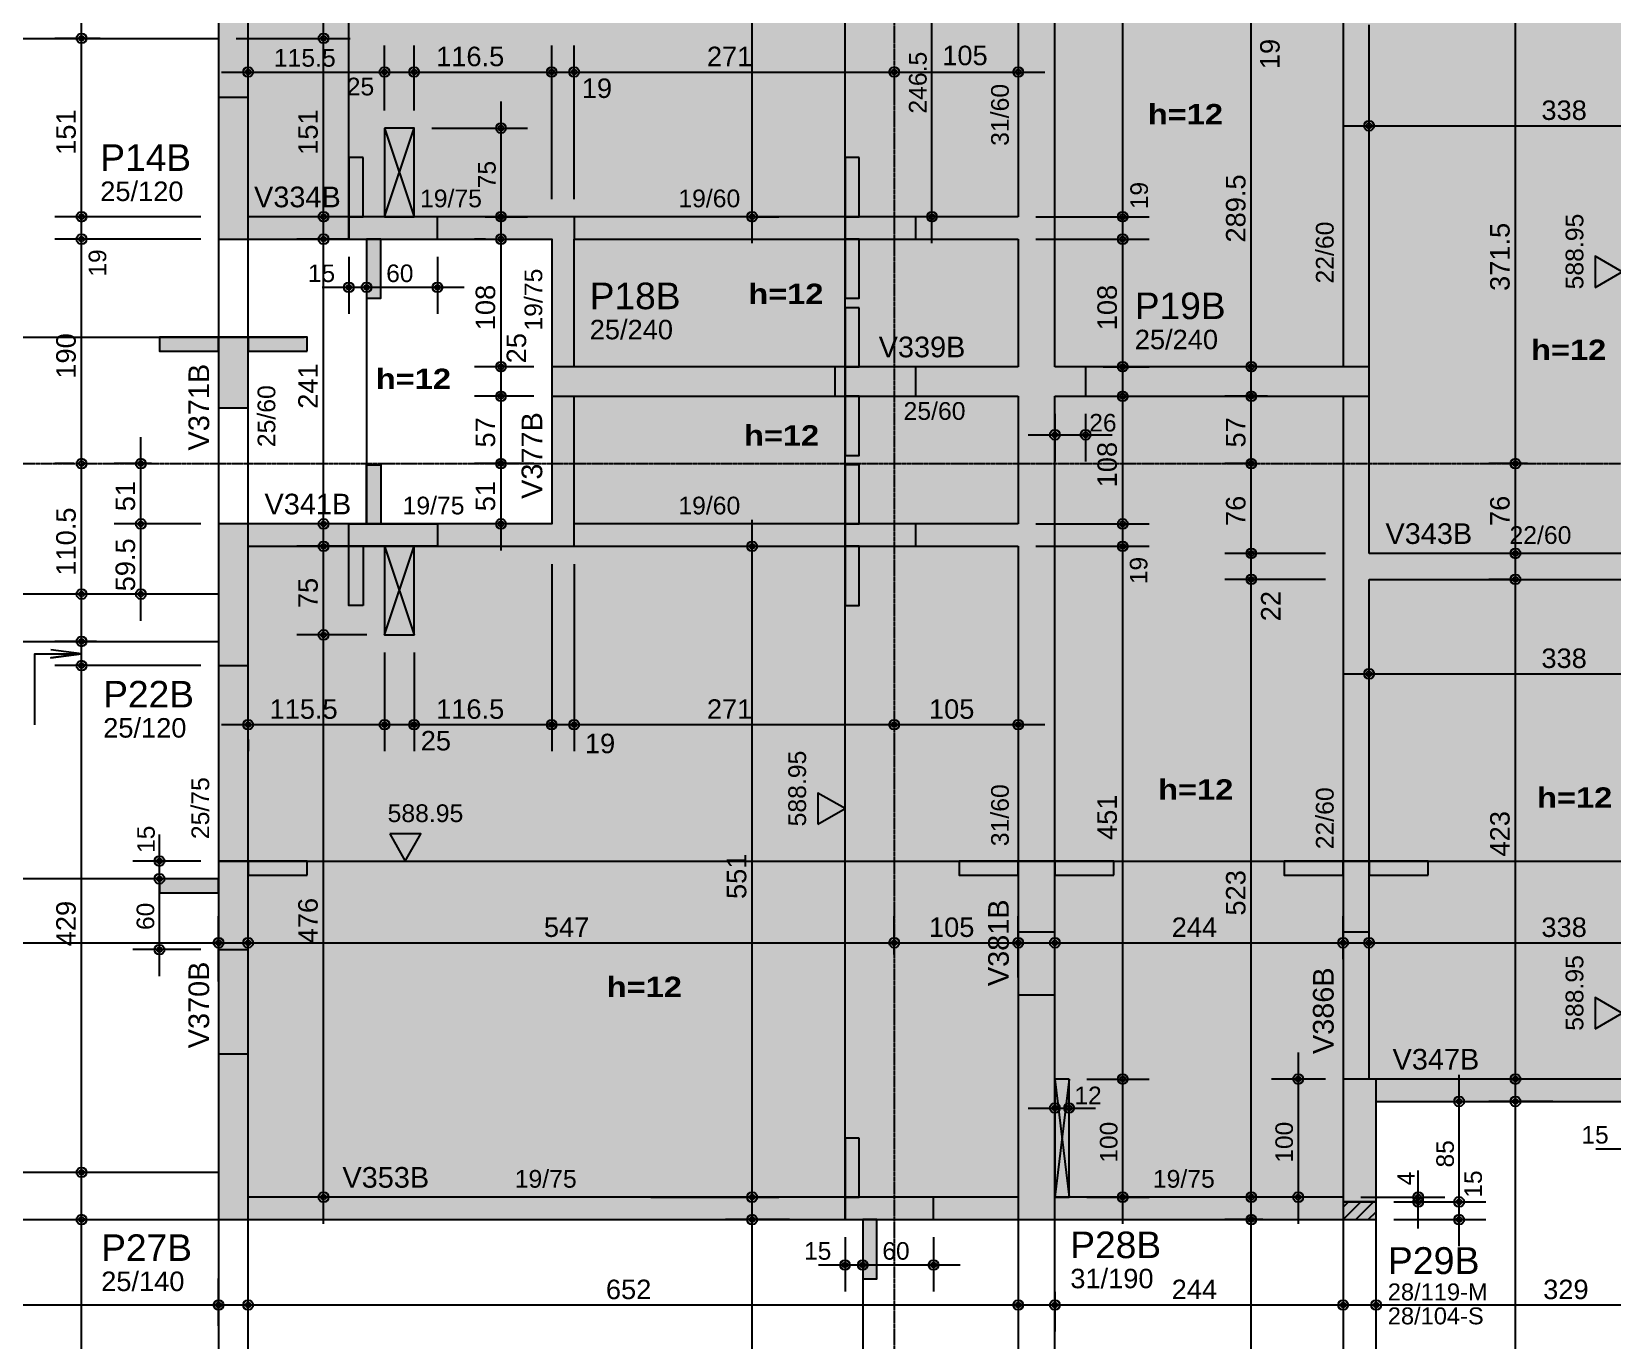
# Model space of a CAD drawing. Extents: x 0 to 13080, y 0 to 6750.
# Drawn here: x 2865 to 4204, y 1773 to 2881 of the extents above; entities that cross this region are included whole.
import ezdxf

# ---------------------------------------------------------------- set-up
doc = ezdxf.new("R2010")
doc.units = 0
doc.header["$MEASUREMENT"] = 0
for name, pattern in [('ESTILO_TQS_0002', [0.4, 0.1, -0.3]), ('ESTILO_TQS_0006', [0.3, 0.2, -0.1]), ('ESTILO_TQS_0007', [2.1, 1.5, -0.2, 0.2, -0.2])]:
    doc.linetypes.add(name, pattern=pattern)
for name, color, linetype in [('MTH-224', 4, 'CONTINUOUS'), ('MTH-230', 1, 'CONTINUOUS'), ('MTH-COTAS7', 31, 'CONTINUOUS'), ('MTH-DIM-PILAR', 3, 'CONTINUOUS'), ('MTH-DIM-VIGA', 3, 'CONTINUOUS'), ('MTH-EIXO-214', 4, 'CONTINUOUS'), ('MTH-FACE-VIGA', 7, 'CONTINUOUS'), ('MTH-HACHURA-PILAR', 1, 'CONTINUOUS'), ('MTH-LINHA-SEÇÃO', 16, 'CONTINUOUS'), ('MTH-PILAR-MORRE', 5, 'CONTINUOUS'), ('MTH-PILAR-SEGUE', 5, 'CONTINUOUS'), ('MTH-SIMB_COTA', 3, 'CONTINUOUS'), ('MTH-SOMB119', 62, 'CONTINUOUS'), ('MTH-SOMBRA21', 150, 'CONTINUOUS'), ('MTH-SOMBRA25', 253, 'CONTINUOUS'), ('MTH-TIT1-PILAR', 5, 'CONTINUOUS'), ('MTH-TIT1-VIGA', 5, 'CONTINUOUS'), ('MTH-TXT', 4, 'CONTINUOUS'), ('MTH-TXT-NEGRITO', 5, 'CONTINUOUS'), ('MTH-VIGA-INVERTIDA', 7, 'ESTILO_TQS_0002')]:
    doc.layers.add(name, color=color, linetype=linetype)
doc.styles.add('TQS_ARIAL', font='arial.ttf')
doc.styles.add('TQS_ARIAL_BLACK', font='ariblk.ttf')

msp = doc.modelspace()

# ---------------------------------------------------------------- linework, layer by layer
at = {"layer": 'MTH-224', "linetype": 'Continuous'}
for points in [[(4189.23487, 2664.958147), (4212.182575, 2678.207652), (4189.23487, 2691.455839), (4189.23487, 2664.958147)], [(3531.146077, 2210.374034), (3554.093782, 2223.623539), (3531.146077, 2236.871726), (3531.146077, 2210.374034)], [(3168.604763, 2202.22771), (3181.854268, 2179.280005), (3195.102455, 2202.22771), (3168.604763, 2202.22771)], [(4189.23487, 2037.318025), (4212.182575, 2050.56753), (4189.23487, 2063.815716), (4189.23487, 2037.318025)]]:
    msp.add_lwpolyline(points, dxfattribs=at)
at = {"layer": 'MTH-230', "linetype": 'Continuous'}
for p, q in [((3164.276411, 2799.732063), (3189.277482, 2724.732063)), ((3164.278364, 2724.732063), (3189.277482, 2799.732063)), ((3164.244834, 2445.732063), (3189.261229, 2370.732063)), ((3164.277243, 2370.732063), (3189.261229, 2445.732063)), ((3743.771581, 1994.732063), (3731.772715, 1894.732063)), ((3731.772715, 1994.732063), (3743.774511, 1894.732063))]:
    msp.add_line(p, q, dxfattribs=at)
at = {"layer": 'MTH-COTAS7', "linetype": 'Continuous'}
for p, q in [((3475.485509, 2702.232063), (3475.485509, 3298.232062)), ((3789.199237, 2702.232063), (3789.199237, 3127.232061)), ((3627.723978, 2702.232063), (3627.723978, 2993.732061)), ((3112.632837, 2853.232026), (3112.632837, 2938.232026)), ((3898.085202, 2864.73206), (3898.085202, 2928.73206)), ((3898.085202, 2575.232062), (3898.085202, 2909.73206)), ((4121.7165, 2493.232028), (4121.7165, 2909.73206)), ((2907.742914, 2702.232063), (2907.742914, 2898.232026)), ((3112.632837, 2702.232063), (3112.632837, 2898.232026)), ((2923.62679, 2875.732026), (2885.242914, 2875.732026)), ((3038.777243, 2875.732026), (3135.132837, 2875.732026)), ((3038.777243, 2875.732026), (3135.132837, 2875.732026)), ((3048.777243, 2840.732063), (3048.777243, 2869.736085)), ((3164.276411, 2814.732063), (3164.276411, 2869.736085)), ((3164.276411, 2814.732063), (3164.276411, 2869.736085)), ((3189.277482, 2814.732063), (3189.277482, 2869.736085)), ((3189.277482, 2814.732063), (3189.277482, 2869.736085)), ((3305.777243, 2739.732063), (3305.777243, 2869.736085)), ((3305.777243, 2754.732063), (3305.777243, 2869.736085)), ((3324.777243, 2739.732063), (3324.777243, 2869.736085)), ((3324.777243, 2754.732063), (3324.777243, 2869.736085)), ((3595.777243, 2850.829706), (3595.777243, 2824.736085)), ((3595.777243, 2850.829706), (3595.777243, 2824.736085)), ((3026.277243, 2847.236085), (3186.776411, 2847.236085)), ((3141.776411, 2847.236085), (3211.777482, 2847.236085)), ((3166.777482, 2847.236085), (3328.277243, 2847.236085)), ((3283.277243, 2847.236085), (3347.277243, 2847.236085)), ((3302.277243, 2847.236085), (3618.277243, 2847.236085)), ((3573.277243, 2847.236085), (3723.272715, 2847.236085)), ((3700.772715, 2847.515798), (3700.772715, 2824.736085)), ((3997.776437, 2789.214556), (3997.776437, 2824.214554)), ((3262.859209, 2702.232063), (3262.859209, 2822.232063)), ((3204.277482, 2799.732063), (3285.359209, 2799.732063)), ((3975.276437, 2801.714554), (4358.278005, 2801.714554)), ((2907.742914, 2683.232063), (2907.742914, 2747.232063)), ((3789.199237, 2683.232063), (3789.199237, 2747.232063)), ((2993.777243, 2724.732063), (2885.242914, 2724.732063)), ((3008.777243, 2724.732063), (2885.242914, 2724.732063)), ((2907.742914, 2493.232028), (2907.742914, 2728.232063)), ((3107.878065, 2724.732063), (3090.132837, 2724.732063)), ((3112.632837, 2442.232063), (3112.632837, 2728.232063)), ((3249.324849, 2724.732063), (3285.359209, 2724.732063)), ((3262.859209, 2575.232065), (3262.859209, 2728.232063)), ((3479.206584, 2724.732063), (3497.985509, 2724.732063)), ((3685.772715, 2724.732063), (3605.223978, 2724.732063)), ((3715.772715, 2724.732063), (3811.699237, 2724.732063)), ((3730.772715, 2724.732063), (3811.699237, 2724.732063)), ((3789.199237, 2575.232065), (3789.199237, 2728.232063)), ((3008.777243, 2705.732063), (2885.242914, 2705.732063)), ((2993.777243, 2705.732063), (2885.242914, 2705.732063)), ((3134.990514, 2705.732063), (3090.132837, 2705.732063)), ((3249.761491, 2705.732063), (3240.359209, 2705.732063)), ((3715.772715, 2705.732063), (3811.699237, 2705.732063)), ((3730.772715, 2705.732063), (3811.699237, 2705.732063)), ((3134.031721, 2690.732063), (3134.031721, 2642.475136)), ((3209.031721, 2690.732063), (3209.031721, 2642.475136)), ((3111.531721, 2664.975136), (3171.531721, 2664.975136)), ((3126.531721, 2664.975136), (3231.531721, 2664.975136)), ((3149.031721, 2674.594754), (3149.031721, 2642.475136)), ((3149.031721, 2674.594754), (3149.031721, 2642.475136)), ((3262.859209, 2550.232065), (3262.859209, 2620.232065)), ((3290.777243, 2597.732065), (3240.359209, 2597.732065)), ((3290.777243, 2597.732065), (3240.359209, 2597.732065)), ((3772.776437, 2597.732065), (3811.699237, 2597.732065)), ((3914.60542, 2597.732062), (3875.585202, 2597.732062)), ((3262.859209, 2493.232028), (3262.859209, 2595.232065)), ((3789.199237, 2442.232063), (3789.199237, 2595.232062)), ((3898.085202, 2493.232028), (3898.085202, 2595.232062)), ((3290.777243, 2572.732065), (3240.359209, 2572.732065)), ((3290.777243, 2572.732065), (3240.359209, 2572.732065)), ((3792.105191, 2572.732062), (3811.699237, 2572.732062)), ((3911.745361, 2572.732062), (3875.585202, 2572.732062)), ((3731.772715, 2557.732065), (3731.772715, 2517.625669)), ((3757.776437, 2557.732065), (3757.776437, 2517.625669)), ((2907.742914, 2382.732026), (2907.742914, 2538.232028)), ((2957.989563, 2442.232063), (2957.989563, 2538.23199)), ((3262.859209, 2442.232063), (3262.859209, 2538.232028)), ((3709.272715, 2540.125669), (3780.276437, 2540.125669)), ((3898.085202, 2417.233332), (3898.085202, 2538.232028)), ((4121.7165, 2417.233332), (4121.7165, 2538.232028)), ((2901.276687, 2515.732028), (2885.242914, 2515.732028)), ((2901.276687, 2515.732028), (2885.242914, 2515.732028)), ((2966.99539, 2515.73199), (2935.489563, 2515.73199)), ((3290.777243, 2515.732028), (3240.359209, 2515.732028)), ((3290.777243, 2515.732028), (3240.359209, 2515.732028)), ((3900.02701, 2515.732028), (3875.585202, 2515.732028)), ((3900.02701, 2515.732028), (3875.585202, 2515.732028)), ((4131.85681, 2515.732028), (4099.2165, 2515.732028)), ((4131.85681, 2515.732028), (4099.2165, 2515.732028)), ((2957.989563, 2382.732026), (2957.989563, 2487.232063)), ((3789.199237, 2423.232063), (3789.199237, 2487.232063)), ((3008.777243, 2464.732063), (2935.489563, 2464.732063)), ((3008.777243, 2464.732063), (2935.489563, 2464.732063)), ((3162.277243, 2464.732063), (3090.132837, 2464.732063)), ((3112.632837, 2348.232063), (3112.632837, 2468.232063)), ((3290.777243, 2464.732063), (3240.359209, 2464.732063)), ((3475.485509, 1872.232063), (3475.485509, 2468.232063)), ((3715.772715, 2464.732063), (3811.699237, 2464.732063)), ((3730.772715, 2464.732063), (3811.699237, 2464.732063)), ((3789.199237, 1972.232063), (3789.199237, 2468.232063)), ((3898.085202, 2395.233332), (3898.085202, 2462.233332)), ((3149.244834, 2445.732063), (3090.132837, 2445.732063)), ((3445.115096, 2445.732063), (3497.985509, 2445.732063)), ((3715.772715, 2445.732063), (3811.699237, 2445.732063)), ((3730.772715, 2445.732063), (3811.699237, 2445.732063)), ((3960.776437, 2439.733332), (3875.585202, 2439.733332)), ((3960.776437, 2439.733332), (3875.585202, 2439.733332)), ((3898.085202, 1872.232063), (3898.085202, 2440.233332)), ((4128.838347, 2439.733332), (4099.2165, 2439.733332)), ((4121.7165, 1972.232064), (4121.7165, 2440.233332)), ((3305.777243, 2430.732063), (3305.777243, 2272.232063)), ((3305.777243, 2430.732063), (3305.777243, 2272.232063)), ((3324.777243, 2430.732063), (3324.777243, 2272.232063)), ((3324.777243, 2415.732063), (3324.777243, 2272.232063)), ((3960.776437, 2417.733332), (3875.585202, 2417.733332)), ((3960.776437, 2417.733332), (3875.585202, 2417.733332)), ((4119.508093, 2417.733332), (4099.2165, 2417.733332)), ((2908.54205, 2405.232026), (2885.242914, 2405.232026)), ((3008.777243, 2405.232026), (2935.489563, 2405.232026)), ((2907.742914, 2322.232063), (2907.742914, 2387.732026)), ((3112.632837, 1872.232063), (3112.632837, 2393.232063)), ((3149.277243, 2370.732063), (3090.132837, 2370.732063)), ((3134.277243, 2370.732063), (3090.132837, 2370.732063)), ((2920.321494, 2365.232026), (2885.242914, 2365.232026)), ((2907.742914, 1893.232026), (2907.742914, 2367.232063)), ((3164.277243, 2355.732063), (3164.277243, 2272.232063)), ((3164.277243, 2355.732063), (3164.277243, 2272.232063)), ((3189.261229, 2355.732063), (3189.261229, 2272.232063)), ((3189.261229, 2355.732063), (3189.261229, 2272.232063)), ((3997.776437, 2312.717706), (3997.776437, 2360.26295)), ((3008.777243, 2344.732063), (2885.242914, 2344.732063)), ((3008.777243, 2344.732063), (2885.242914, 2344.732063)), ((3975.276437, 2337.76295), (4358.278005, 2337.76295)), ((3026.277243, 2294.732063), (3186.777243, 2294.732063)), ((3141.777243, 2294.732063), (3211.761229, 2294.732063)), ((3166.761229, 2294.732063), (3328.277243, 2294.732063)), ((3283.277243, 2294.732063), (3347.277243, 2294.732063)), ((3302.277243, 2294.732063), (3618.277243, 2294.732063)), ((3573.277243, 2294.732063), (3723.272715, 2294.732063)), ((3048.777243, 2282.11883), (3048.777243, 2272.232063)), ((3595.777243, 2282.826938), (3595.777243, 2272.232063)), ((3595.777243, 2282.826938), (3595.777243, 2272.232063)), ((3700.772715, 2284.951263), (3700.772715, 2272.232063)), ((2973.677538, 2141.780005), (2973.677538, 2201.780005)), ((2973.677538, 2081.780005), (2973.677538, 2186.780005)), ((3008.777243, 2179.280005), (2951.177538, 2179.280005)), ((2983.777243, 2164.280005), (2951.177538, 2164.280005)), ((2983.777243, 2164.280005), (2951.177538, 2164.280005)), ((3023.777243, 2077.264402), (3023.777243, 2132.576713)), ((3048.777243, 2104.497162), (3048.777243, 2132.576713)), ((3595.777243, 2100.219268), (3595.777243, 2132.576713)), ((3595.777243, 2100.219268), (3595.777243, 2132.576713)), ((3700.772715, 2080.732063), (3700.772715, 2132.576713)), ((3731.772715, 2080.732063), (3731.772715, 2132.576713)), ((3975.776437, 2096.28169), (3975.776437, 2132.576713)), ((3997.776437, 2085.031469), (3997.776437, 2132.576713)), ((2284.277913, 2110.076713), (3046.277243, 2110.076713)), ((3008.777243, 2104.280005), (2951.177538, 2104.280005)), ((3026.277243, 2110.076713), (3618.277243, 2110.076713)), ((3573.277243, 2110.076713), (3723.272715, 2110.076713)), ((3709.272715, 2110.076713), (3998.276437, 2110.076713)), ((3975.276437, 2110.076713), (4358.278005, 2110.076713)), ((3789.199237, 1872.232063), (3789.199237, 2017.232063)), ((3937.760569, 2017.232063), (3937.760569, 1872.232063)), ((3758.771581, 1994.732063), (3811.699237, 1994.732063)), ((3758.771581, 1994.732063), (3811.699237, 1994.732063)), ((3960.776437, 1994.732063), (3915.260569, 1994.732063)), ((4074.021644, 1868.232063), (4074.021644, 1998.232064)), ((4153.277221, 1994.732064), (4099.2165, 1994.732064)), ((4121.7165, 1301.732064), (4121.7165, 1998.232064)), ((3731.772715, 1974.146495), (3731.772715, 1992.711672)), ((3743.772624, 1974.146512), (3743.772624, 1992.711672)), ((3709.272715, 1970.211672), (3766.272624, 1970.211672)), ((4070.802493, 1975.732064), (4096.521644, 1975.732064)), ((4153.277221, 1975.732064), (4099.2165, 1975.732064)), ((4189.682575, 1935.687717), (4249.682575, 1935.687717)), ((2929.424496, 1915.732026), (2885.242914, 1915.732026)), ((4039.438595, 1868.232063), (4039.438595, 1917.232063)), ((4074.021644, 1853.232063), (4074.021644, 1913.232063)), ((2907.742914, 1301.732064), (2907.742914, 1898.232063)), ((3117.209473, 1894.732063), (3090.132837, 1894.732063)), ((3389.774979, 1894.732063), (3497.985509, 1894.732063)), ((3475.485509, 1301.732064), (3475.485509, 1898.232063)), ((3758.774511, 1894.732063), (3811.699237, 1894.732063)), ((3920.594995, 1894.732063), (3875.585202, 1894.732063)), ((3898.085202, 1301.732064), (3898.085202, 1898.232063)), ((3931.833641, 1894.732063), (3915.260569, 1894.732063)), ((3990.776437, 1894.732063), (4061.938595, 1894.732063)), ((4018.776437, 1890.732063), (4096.521644, 1890.732063)), ((4018.776437, 1890.732063), (4096.521644, 1890.732063)), ((4018.776437, 1890.732063), (4061.938595, 1890.732063)), ((3507.124908, 1875.732063), (3452.985509, 1875.732063)), ((3907.708288, 1875.732063), (3875.585202, 1875.732063)), ((4018.776437, 1875.732063), (4096.521644, 1875.732063)), ((3554.093782, 1860.732063), (3554.093782, 1814.838591)), ((3629.093782, 1860.732063), (3629.093782, 1814.838591)), ((3531.593782, 1837.338591), (3591.593782, 1837.338591)), ((3546.593782, 1837.338591), (3651.593782, 1837.338591)), ((3569.093782, 1835.732063), (3569.093782, 1814.838591)), ((3569.093782, 1835.732063), (3569.093782, 1814.838591)), ((3023.777243, 1785.93312), (3023.777243, 1825.955882)), ((3048.777243, 1812.107747), (3048.777243, 1825.955882)), ((4003.776437, 1801.11627), (4003.776437, 1825.955882)), ((3731.772715, 1814.616195), (3731.772715, 1780.955882)), ((3975.776437, 1810.856326), (3975.776437, 1780.955882)), ((2284.277913, 1803.455882), (3046.277243, 1803.455882)), ((3026.277243, 1803.455882), (3723.272715, 1803.455882)), ((3709.272715, 1803.455882), (3998.276437, 1803.455882)), ((3981.276437, 1803.455882), (4355.278005, 1803.455882)), ((3700.772715, 1792.578305), (3700.772715, 1780.955882))]:
    msp.add_line(p, q, dxfattribs=at)
msp.add_lwpolyline([(2868.181639, 2294.563527), (2868.181639, 2354.609719), (2907.742914, 2354.609719), (2881.717487, 2351.183406), (2907.742914, 2354.609719), (2881.717487, 2358.036031)], dxfattribs=at)
at = {"layer": 'MTH-EIXO-214', "linetype": 'ESTILO_TQS_0007'}
for p, q in [((3595.777243, 6386.749862), (3595.777243, 488.1738)), ((718.67219, 2515.73199), (9031.331125, 2515.73199))]:
    msp.add_line(p, q, dxfattribs=at)
at = {"layer": 'MTH-FACE-VIGA', "linetype": 'Continuous'}
for points in [[(3700.772715, 3104.732061), (3700.772715, 2724.732063)], [(3731.772715, 2715.232063), (3731.772715, 3104.732061)], [(3048.777243, 2825.732063), (3048.777243, 2890.732026)], [(3975.776437, 2896.732022), (3975.776437, 2597.732062)], [(3997.776437, 2597.732062), (3997.776437, 2887.232022)], [(2306.777913, 2875.732026), (3023.777243, 2875.732026)], [(3023.777243, 2875.732026), (3023.777243, 2825.732063)], [(3164.276411, 2799.732063), (3164.278364, 2724.732063), (3189.277482, 2724.732063), (3189.277482, 2799.732063), (3164.276411, 2799.732063)], [(3315.277243, 2724.732063), (3048.777243, 2724.732063)], [(3700.772715, 2724.732063), (3315.277243, 2724.732063)], [(3324.777243, 2724.732063), (3324.777243, 2705.732063)], [(3023.777243, 2705.732063), (3023.777243, 2464.732063)], [(3048.777243, 2705.732063), (3305.777243, 2705.732063)], [(3048.777243, 2464.732063), (3048.777243, 2705.732063)], [(3305.777243, 2705.732063), (3305.777243, 2597.732065)], [(3324.777243, 2705.732063), (3700.772715, 2705.732063)], [(3324.777243, 2597.732065), (3324.777243, 2705.732063)], [(3700.772715, 2705.732063), (3700.772715, 2597.732027)], [(3731.772715, 2597.732027), (3731.772715, 2715.232063)], [(3700.772715, 2597.732027), (3545.777243, 2597.732027)], [(3757.776437, 2597.732027), (3731.772715, 2597.732027)], [(3305.777243, 2572.732065), (3305.777243, 2464.732063)], [(3324.777243, 2464.732063), (3324.777243, 2572.732065)], [(3545.777243, 2572.732027), (3700.772715, 2572.732027)], [(3700.772715, 2572.732027), (3700.772715, 2464.732063)], [(3731.772715, 2572.732027), (3757.776437, 2572.732027)], [(3731.772715, 2455.232063), (3731.772715, 2572.732027)], [(3975.776437, 2572.732062), (3975.776437, 2428.733294)], [(3997.776437, 2439.733294), (3997.776437, 2572.732062)], [(3305.777243, 2464.732063), (3048.777243, 2464.732063)], [(3700.772715, 2464.732063), (3324.777243, 2464.732063)], [(3324.777243, 2445.732063), (3324.777243, 2464.732063)], [(3731.772715, 2065.732063), (3731.772715, 2455.232063)], [(3048.777243, 2445.732063), (3315.277243, 2445.732063)], [(3164.244834, 2445.732063), (3164.277243, 2370.732063), (3189.261229, 2370.732063), (3189.261229, 2445.732063), (3164.244834, 2445.732063)], [(3315.277243, 2445.732063), (3700.772715, 2445.732063)], [(3700.772715, 2445.732063), (3700.772715, 2065.732063)], [(4335.778005, 2439.733294), (3997.776437, 2439.733294)], [(3975.776437, 2428.733294), (3975.776437, 1994.732063)], [(3997.776437, 2417.733294), (4335.778005, 2417.733294)], [(3997.776437, 1994.732063), (3997.776437, 2417.733294)], [(3023.777243, 2405.232026), (2306.777913, 2405.232026)], [(2306.777913, 2365.232026), (3023.777243, 2365.232026)], [(3023.777243, 2344.732063), (3023.777243, 2015.732064)], [(3048.777243, 2015.732064), (3048.777243, 2344.732063)], [(3743.771581, 1994.732063), (3731.772715, 1994.732063), (3731.772715, 1894.732063), (3743.774511, 1894.732063), (3743.771581, 1994.732063)], [(4332.778005, 1994.732064), (4003.776437, 1994.732064)], [(4003.776437, 1975.732064), (4332.778005, 1975.732064)], [(3023.777243, 1915.732026), (2306.777913, 1915.732026)], [(3700.772715, 1894.732063), (3048.777243, 1894.732063)], [(3975.776437, 1894.732063), (3731.772715, 1894.732063)], [(2306.777913, 1875.732026), (3023.777243, 1875.732026)], [(3023.777243, 1875.732064), (3023.777243, 1324.232026)], [(3048.777243, 1324.232026), (3048.777243, 1875.732063)], [(3048.777243, 1875.732063), (3700.772715, 1875.732063)], [(3700.772715, 1875.732063), (3700.772715, 1324.232026)], [(3731.772715, 1324.232026), (3731.772715, 1875.732063)], [(3731.772715, 1875.732063), (3975.776437, 1875.732063)], [(3975.776437, 1875.732063), (3975.776437, 1324.232026)], [(4003.776437, 1324.232026), (4003.776437, 1875.732063)]]:
    msp.add_lwpolyline(points, dxfattribs=at)
at = {"layer": 'MTH-HACHURA-PILAR', "linetype": 'Continuous'}
for p, q in [((3975.776437, 1875.732063), (3990.839203, 1890.732063)), ((3975.776437, 1886.275899), (3980.232601, 1890.732063)), ((3986.445805, 1875.732063), (4001.445805, 1890.732063)), ((3997.052407, 1875.732063), (4003.776437, 1882.456094))]:
    msp.add_line(p, q, dxfattribs=at)
at = {"layer": 'MTH-LINHA-SEÇÃO', "linetype": 'Continuous'}
for p, q in [((3134.031721, 2705.732063), (3134.031721, 3294.732062)), ((3554.093782, 1875.732063), (3554.093782, 3294.732062)), ((3149.031721, 2705.732063), (3149.031721, 2464.732063)), ((1257.277913, 2622.89309), (3096.206492, 2622.89309)), ((3023.777243, 2179.280005), (5387.277243, 2179.280005)), ((3023.777243, 2164.280005), (1257.277913, 2164.280005)), ((3569.093782, 1875.732063), (3569.093782, 789.190162))]:
    msp.add_line(p, q, dxfattribs=at)
for points in [[(3146.031721, 2774.732063), (3134.031721, 2774.732063), (3134.031721, 2724.732063), (3146.031721, 2724.732063), (3146.031721, 2774.732063)], [(3566.093782, 2774.732063), (3554.093782, 2774.732063), (3554.093782, 2724.732063), (3566.093782, 2724.732063), (3566.093782, 2774.732063)], [(3209.031721, 2724.732063), (3134.031721, 2724.732063), (3134.031721, 2705.732063), (3209.031721, 2705.732063), (3209.031721, 2724.732063)], [(3554.093782, 2724.732063), (3554.093782, 2705.732063), (3614.093782, 2705.732063), (3614.093782, 2724.732063), (3554.093782, 2724.732063)], [(3161.031721, 2705.732063), (3149.031721, 2705.732063), (3149.031721, 2655.732063), (3161.031721, 2655.732063), (3161.031721, 2705.732063)], [(3566.093782, 2705.732063), (3554.093782, 2705.732063), (3554.093782, 2655.732063), (3566.093782, 2655.732063), (3566.093782, 2705.732063)], [(3566.093782, 2647.732065), (3554.093782, 2647.732065), (3554.093782, 2597.732065), (3566.093782, 2597.732065), (3566.093782, 2647.732065)], [(3023.777243, 2610.89309), (3023.777243, 2622.89309), (2973.777243, 2622.89309), (2973.777243, 2610.89309), (3023.777243, 2610.89309)], [(3048.777243, 2622.89309), (3023.777243, 2622.89309), (3023.777243, 2562.89309), (3048.777243, 2562.89309), (3048.777243, 2622.89309)], [(3098.777243, 2610.89309), (3098.777243, 2622.89309), (3048.777243, 2622.89309), (3048.777243, 2610.89309), (3098.777243, 2610.89309)], [(3554.093782, 2597.732065), (3554.093782, 2572.732065), (3614.093782, 2572.732065), (3614.093782, 2597.732065), (3554.093782, 2597.732065)], [(3566.093782, 2572.732065), (3554.093782, 2572.732065), (3554.093782, 2522.732065), (3566.093782, 2522.732065), (3566.093782, 2572.732065)], [(3161.031721, 2464.732063), (3149.031721, 2464.732063), (3149.031721, 2514.732063), (3161.031721, 2514.732063), (3161.031721, 2464.732063)], [(3566.093782, 2514.732063), (3554.093782, 2514.732063), (3554.093782, 2464.732063), (3566.093782, 2464.732063), (3566.093782, 2514.732063)], [(3209.031721, 2445.732063), (3134.031721, 2445.732063), (3134.031721, 2464.732063), (3209.031721, 2464.732063), (3209.031721, 2445.732063)], [(3554.093782, 2464.732063), (3554.093782, 2445.732063), (3614.093782, 2445.732063), (3614.093782, 2464.732063), (3554.093782, 2464.732063)], [(3146.031721, 2395.732063), (3134.031721, 2395.732063), (3134.031721, 2445.732063), (3146.031721, 2445.732063), (3146.031721, 2395.732063)], [(3566.093782, 2445.732063), (3554.093782, 2445.732063), (3554.093782, 2395.732063), (3566.093782, 2395.732063), (3566.093782, 2445.732063)], [(3048.777243, 2179.280005), (3023.777243, 2179.280005), (3023.777243, 2104.280005), (3048.777243, 2104.280005), (3048.777243, 2179.280005)], [(3098.777243, 2167.280005), (3098.777243, 2179.280005), (3048.777243, 2179.280005), (3048.777243, 2167.280005), (3098.777243, 2167.280005)], [(3700.772715, 2167.280005), (3700.772715, 2179.280005), (3650.772715, 2179.280005), (3650.772715, 2167.280005), (3700.772715, 2167.280005)], [(3731.772715, 2179.280005), (3700.772715, 2179.280005), (3700.772715, 2119.280005), (3731.772715, 2119.280005), (3731.772715, 2179.280005)], [(3781.772715, 2167.280005), (3781.772715, 2179.280005), (3731.772715, 2179.280005), (3731.772715, 2167.280005), (3781.772715, 2167.280005)], [(3975.776437, 2167.280005), (3975.776437, 2179.280005), (3925.776437, 2179.280005), (3925.776437, 2167.280005), (3975.776437, 2167.280005)], [(3997.776437, 2179.280005), (3975.776437, 2179.280005), (3975.776437, 2119.280005), (3997.776437, 2119.280005), (3997.776437, 2179.280005)], [(4047.776437, 2167.280005), (4047.776437, 2179.280005), (3997.776437, 2179.280005), (3997.776437, 2167.280005), (4047.776437, 2167.280005)], [(3023.777243, 2152.280005), (3023.777243, 2164.280005), (2973.777243, 2164.280005), (2973.777243, 2152.280005), (3023.777243, 2152.280005)], [(3566.093782, 1944.732063), (3554.093782, 1944.732063), (3554.093782, 1894.732063), (3566.093782, 1894.732063), (3566.093782, 1944.732063)], [(3554.093782, 1894.732063), (3554.093782, 1875.732063), (3629.093782, 1875.732063), (3629.093782, 1894.732063), (3554.093782, 1894.732063)], [(3581.093782, 1875.732063), (3569.093782, 1875.732063), (3569.093782, 1825.732063), (3581.093782, 1825.732063), (3581.093782, 1875.732063)]]:
    msp.add_lwpolyline(points, dxfattribs=at)
at = {"layer": 'MTH-PILAR-MORRE', "linetype": 'Continuous'}
msp.add_lwpolyline([(4003.776437, 1890.732063), (3975.776437, 1890.732063), (3975.776437, 1875.732063), (4003.776437, 1875.732063), (4003.776437, 1890.732063)], dxfattribs=at)
at = {"layer": 'MTH-PILAR-SEGUE', "linetype": 'Continuous'}
for points in [[(3023.777243, 2705.732063), (3048.777243, 2705.732063), (3048.777243, 2825.732063), (3023.777243, 2825.732063), (3023.777243, 2705.732063)], [(3545.777243, 2572.732065), (3545.777243, 2597.732065), (3305.777243, 2597.732065), (3305.777243, 2572.732065), (3545.777243, 2572.732065)], [(3997.776437, 2572.732062), (3997.776437, 2597.732062), (3757.776437, 2597.732062), (3757.776437, 2572.732062), (3997.776437, 2572.732062)], [(3023.777243, 2344.732063), (3048.777243, 2344.732063), (3048.777243, 2464.732063), (3023.777243, 2464.732063), (3023.777243, 2344.732063)], [(3700.772715, 1875.732063), (3731.772715, 1875.732063), (3731.772715, 2065.732063), (3700.772715, 2065.732063), (3700.772715, 1875.732063)], [(3023.777243, 1875.732064), (3048.777243, 1875.732064), (3048.777243, 2015.732064), (3023.777243, 2015.732064), (3023.777243, 1875.732064)], [(3975.776437, 1890.732063), (4003.776437, 1890.732063), (4003.776437, 1994.732063), (3975.776437, 1994.732063), (3975.776437, 1890.732063)]]:
    msp.add_lwpolyline(points, dxfattribs=at)
at = {"layer": 'MTH-SIMB_COTA', "linetype": 'Continuous'}
for centre, radius in [((2907.742914, 2875.732026), 4.200001), ((2907.742914, 2875.732026), 2.1), ((3112.632837, 2875.732026), 4.200001), ((3112.632837, 2875.732026), 4.200001), ((3112.632837, 2875.732026), 2.1), ((3112.632837, 2875.732026), 2.1), ((3048.777243, 2847.236085), 4.200001), ((3164.276411, 2847.236085), 4.200001), ((3164.276411, 2847.236085), 4.200001), ((3189.277482, 2847.236085), 4.200001), ((3189.277482, 2847.236085), 4.200001), ((3305.777243, 2847.236085), 4.200001), ((3305.777243, 2847.236085), 4.200001), ((3324.777243, 2847.236085), 4.200001), ((3324.777243, 2847.236085), 4.200001), ((3595.777243, 2847.236085), 4.200001), ((3595.777243, 2847.236085), 4.200001), ((3700.772715, 2847.236085), 4.200001), ((3048.777243, 2847.236085), 2.1), ((3164.276411, 2847.236085), 2.1), ((3164.276411, 2847.236085), 2.1), ((3189.277482, 2847.236085), 2.1), ((3189.277482, 2847.236085), 2.1), ((3305.777243, 2847.236085), 2.1), ((3305.777243, 2847.236085), 2.1), ((3324.777243, 2847.236085), 2.1), ((3324.777243, 2847.236085), 2.1), ((3595.777243, 2847.236085), 2.1), ((3595.777243, 2847.236085), 2.1), ((3700.772715, 2847.236085), 2.1), ((3262.859209, 2799.732063), 4.200001), ((3262.859209, 2799.732063), 2.1), ((3997.776437, 2801.714554), 4.200001), ((3997.776437, 2801.714554), 2.1), ((2907.742914, 2724.732063), 4.200001), ((2907.742914, 2724.732063), 4.200001), ((2907.742914, 2724.732063), 2.1), ((2907.742914, 2724.732063), 2.1), ((3112.632837, 2724.732063), 4.200001), ((3112.632837, 2724.732063), 2.1), ((3262.859209, 2724.732063), 4.200001), ((3262.859209, 2724.732063), 2.1), ((3475.485509, 2724.732063), 4.200001), ((3475.485509, 2724.732063), 2.1), ((3627.723978, 2724.732063), 4.200001), ((3627.723978, 2724.732063), 2.1), ((3789.199237, 2724.732063), 4.200001), ((3789.199237, 2724.732063), 4.200001), ((3789.199237, 2724.732063), 2.1), ((3789.199237, 2724.732063), 2.1), ((2907.742914, 2705.732063), 4.200001), ((2907.742914, 2705.732063), 4.200001), ((2907.742914, 2705.732063), 2.1), ((2907.742914, 2705.732063), 2.1), ((3112.632837, 2705.732063), 4.200001), ((3112.632837, 2705.732063), 2.1), ((3262.859209, 2705.732063), 4.200001), ((3262.859209, 2705.732063), 2.1), ((3789.199237, 2705.732063), 4.200001), ((3789.199237, 2705.732063), 4.200001), ((3789.199237, 2705.732063), 2.1), ((3789.199237, 2705.732063), 2.1), ((3134.031721, 2664.975136), 4.200001), ((3134.031721, 2664.975136), 2.1), ((3149.031721, 2664.975136), 4.200001), ((3149.031721, 2664.975136), 4.200001), ((3149.031721, 2664.975136), 2.1), ((3149.031721, 2664.975136), 2.1), ((3209.031721, 2664.975136), 4.200001), ((3209.031721, 2664.975136), 2.1), ((3262.859209, 2597.732065), 4.200001), ((3262.859209, 2597.732065), 4.200001), ((3262.859209, 2597.732065), 2.1), ((3262.859209, 2597.732065), 2.1), ((3789.199237, 2597.732065), 4.200001), ((3789.199237, 2597.732065), 2.1), ((3898.085202, 2597.732062), 4.200001), ((3898.085202, 2597.732062), 2.1), ((3262.859209, 2572.732065), 4.200001), ((3262.859209, 2572.732065), 4.200001), ((3262.859209, 2572.732065), 2.1), ((3262.859209, 2572.732065), 2.1), ((3789.199237, 2572.732062), 4.200001), ((3789.199237, 2572.732062), 2.1), ((3898.085202, 2572.732062), 4.200001), ((3898.085202, 2572.732062), 2.1), ((3731.772715, 2540.125669), 4.200001), ((3757.776437, 2540.125669), 4.200001), ((3731.772715, 2540.125669), 2.1), ((3757.776437, 2540.125669), 2.1), ((2907.742914, 2515.732028), 4.200001), ((2907.742914, 2515.732028), 4.200001), ((2907.742914, 2515.732028), 2.1), ((2907.742914, 2515.732028), 2.1), ((2957.989563, 2515.73199), 4.200001), ((2957.989563, 2515.73199), 2.1), ((3262.859209, 2515.732028), 4.200001), ((3262.859209, 2515.732028), 4.200001), ((3262.859209, 2515.732028), 2.1), ((3262.859209, 2515.732028), 2.1), ((3898.085202, 2515.732028), 4.200001), ((3898.085202, 2515.732028), 4.200001), ((3898.085202, 2515.732028), 2.1), ((3898.085202, 2515.732028), 2.1), ((4121.7165, 2515.732028), 4.200001), ((4121.7165, 2515.732028), 4.200001), ((4121.7165, 2515.732028), 2.1), ((4121.7165, 2515.732028), 2.1), ((2957.989563, 2464.732063), 4.200001), ((2957.989563, 2464.732063), 4.200001), ((2957.989563, 2464.732063), 2.1), ((2957.989563, 2464.732063), 2.1), ((3112.632837, 2464.732063), 4.200001), ((3112.632837, 2464.732063), 2.1), ((3262.859209, 2464.732063), 4.200001), ((3262.859209, 2464.732063), 2.1), ((3789.199237, 2464.732063), 4.200001), ((3789.199237, 2464.732063), 4.200001), ((3789.199237, 2464.732063), 2.1), ((3789.199237, 2464.732063), 2.1), ((3112.632837, 2445.732063), 4.200001), ((3475.485509, 2445.732063), 4.200001), ((3789.199237, 2445.732063), 4.200001), ((3789.199237, 2445.732063), 4.200001), ((3112.632837, 2445.732063), 2.1), ((3475.485509, 2445.732063), 2.1), ((3789.199237, 2445.732063), 2.1), ((3789.199237, 2445.732063), 2.1), ((3898.085202, 2439.733332), 4.200001), ((3898.085202, 2439.733332), 4.200001), ((3898.085202, 2439.733332), 2.1), ((3898.085202, 2439.733332), 2.1), ((4121.7165, 2439.733332), 4.200001), ((4121.7165, 2439.733332), 2.1), ((2907.742914, 2405.232026), 4.200001), ((2957.989563, 2405.232026), 4.200001), ((3898.085202, 2417.733332), 4.200001), ((3898.085202, 2417.733332), 4.200001), ((3898.085202, 2417.733332), 2.1), ((3898.085202, 2417.733332), 2.1), ((4121.7165, 2417.733332), 4.200001), ((4121.7165, 2417.733332), 2.1), ((2907.742914, 2405.232026), 2.1), ((2957.989563, 2405.232026), 2.1), ((2907.742914, 2365.232026), 4.200001), ((3112.632837, 2370.732063), 4.200001), ((3112.632837, 2370.732063), 4.200001), ((3112.632837, 2370.732063), 2.1), ((3112.632837, 2370.732063), 2.1), ((2907.742914, 2365.232026), 2.1), ((2907.742914, 2344.732063), 4.200001), ((2907.742914, 2344.732063), 4.200001), ((2907.742914, 2344.732063), 2.1), ((2907.742914, 2344.732063), 2.1), ((3997.776437, 2337.76295), 4.200001), ((3997.776437, 2337.76295), 2.1), ((3048.777243, 2294.732063), 4.200001), ((3048.777243, 2294.732063), 2.1), ((3164.277243, 2294.732063), 4.200001), ((3164.277243, 2294.732063), 4.200001), ((3164.277243, 2294.732063), 2.1), ((3164.277243, 2294.732063), 2.1), ((3189.261229, 2294.732063), 4.200001), ((3189.261229, 2294.732063), 4.200001), ((3189.261229, 2294.732063), 2.1), ((3189.261229, 2294.732063), 2.1), ((3305.777243, 2294.732063), 4.200001), ((3305.777243, 2294.732063), 4.200001), ((3305.777243, 2294.732063), 2.1), ((3305.777243, 2294.732063), 2.1), ((3324.777243, 2294.732063), 4.200001), ((3324.777243, 2294.732063), 4.200001), ((3324.777243, 2294.732063), 2.1), ((3324.777243, 2294.732063), 2.1), ((3595.777243, 2294.732063), 4.200001), ((3595.777243, 2294.732063), 4.200001), ((3595.777243, 2294.732063), 2.1), ((3595.777243, 2294.732063), 2.1), ((3700.772715, 2294.732063), 4.200001), ((3700.772715, 2294.732063), 2.1), ((2973.677538, 2179.280005), 4.200001), ((2973.677538, 2164.280005), 4.200001), ((2973.677538, 2164.280005), 4.200001), ((2973.677538, 2179.280005), 2.1), ((2973.677538, 2164.280005), 2.1), ((2973.677538, 2164.280005), 2.1), ((2973.677538, 2104.280005), 4.200001), ((2973.677538, 2104.280005), 2.1), ((3023.777243, 2110.076713), 4.200001), ((3023.777243, 2110.076713), 2.1), ((3048.777243, 2110.076713), 4.200001), ((3048.777243, 2110.076713), 2.1), ((3595.777243, 2110.076713), 4.200001), ((3595.777243, 2110.076713), 4.200001), ((3595.777243, 2110.076713), 2.1), ((3595.777243, 2110.076713), 2.1), ((3700.772715, 2110.076713), 4.200001), ((3700.772715, 2110.076713), 2.1), ((3731.772715, 2110.076713), 4.200001), ((3731.772715, 2110.076713), 2.1), ((3975.776437, 2110.076713), 4.200001), ((3975.776437, 2110.076713), 2.1), ((3997.776437, 2110.076713), 4.200001), ((3997.776437, 2110.076713), 2.1), ((3789.199237, 1994.732063), 4.200001), ((3789.199237, 1994.732063), 4.200001), ((3789.199237, 1994.732063), 2.1), ((3789.199237, 1994.732063), 2.1), ((3937.760569, 1994.732063), 4.200001), ((3937.760569, 1994.732063), 2.1), ((4121.7165, 1994.732064), 4.200001), ((4121.7165, 1994.732064), 2.1), ((3731.772715, 1970.211672), 4.200001), ((3731.772715, 1970.211672), 2.1), ((3743.772624, 1970.211672), 4.200001), ((3743.772624, 1970.211672), 2.1), ((4074.021644, 1975.732064), 4.200001), ((4074.021644, 1975.732064), 2.1), ((4121.7165, 1975.732064), 4.200001), ((4121.7165, 1975.732064), 2.1), ((2907.742914, 1915.732026), 4.200001), ((2907.742914, 1915.732026), 2.1), ((3112.632837, 1894.732063), 4.200001), ((3112.632837, 1894.732063), 2.1), ((3475.485509, 1894.732063), 4.200001), ((3475.485509, 1894.732063), 2.1), ((3789.199237, 1894.732063), 4.200001), ((3789.199237, 1894.732063), 2.1), ((3898.085202, 1894.732063), 4.200001), ((3898.085202, 1894.732063), 2.1), ((3937.760569, 1894.732063), 4.200001), ((3937.760569, 1894.732063), 2.1), ((4039.438595, 1894.732063), 4.200001), ((4039.438595, 1890.732063), 4.200001), ((4039.438595, 1894.732063), 2.1), ((4039.438595, 1890.732063), 2.1), ((4074.021644, 1890.732063), 4.200001), ((4074.021644, 1890.732063), 4.200001), ((4074.021644, 1890.732063), 2.1), ((4074.021644, 1890.732063), 2.1), ((2907.742914, 1875.732063), 4.200001), ((2907.742914, 1875.732063), 2.1), ((3475.485509, 1875.732063), 4.200001), ((3475.485509, 1875.732063), 2.1), ((3898.085202, 1875.732063), 4.200001), ((3898.085202, 1875.732063), 2.1), ((4074.021644, 1875.732063), 4.200001), ((4074.021644, 1875.732063), 2.1), ((3554.093782, 1837.338591), 4.200001), ((3554.093782, 1837.338591), 2.1), ((3569.093782, 1837.338591), 4.200001), ((3569.093782, 1837.338591), 4.200001), ((3569.093782, 1837.338591), 2.1), ((3569.093782, 1837.338591), 2.1), ((3629.093782, 1837.338591), 4.200001), ((3629.093782, 1837.338591), 2.1), ((3023.777243, 1803.455882), 4.200001), ((3048.777243, 1803.455882), 4.200001), ((3700.772715, 1803.455882), 4.200001), ((3731.772715, 1803.455882), 4.200001), ((3975.776437, 1803.455882), 4.200001), ((4003.776437, 1803.455882), 4.200001), ((3023.777243, 1803.455882), 2.1), ((3048.777243, 1803.455882), 2.1), ((3700.772715, 1803.455882), 2.1), ((3731.772715, 1803.455882), 2.1), ((3975.776437, 1803.455882), 2.1), ((4003.776437, 1803.455882), 2.1)]:
    msp.add_circle(centre, radius, dxfattribs=at)
at = {"layer": 'MTH-SOMB119', "linetype": 'Continuous'}
for points in [[(4611.777243, 3351.232063), (3975.776437, 3351.232063), (3975.776437, 3294.732062), (3023.777243, 3294.732062), (3023.777243, 2705.732063), (3305.777243, 2705.732063), (3305.777243, 2464.732063), (3023.777243, 2464.732063), (3023.777243, 1875.732063), (4003.776437, 1875.732063), (4003.776437, 1975.732064)], [(4003.776437, 1975.732064), (4611.777243, 1975.732064)]]:
    msp.add_lwpolyline(points, dxfattribs=at)
for points in [[(4611.777243, 3351.232063), (3975.776437, 3351.232063), (4003.776437, 1975.732064)], [(4003.776437, 1975.732064), (3975.776437, 3351.232063), (4003.776437, 1875.732063)], [(3975.776437, 3351.232063), (3975.776437, 3294.732062), (4003.776437, 1875.732063)], [(4611.777243, 1975.732064), (4611.777243, 3351.232063), (4003.776437, 1975.732064)], [(3975.776437, 3294.732062), (3023.777243, 3294.732062), (3305.777243, 2705.732063)], [(3305.777243, 2705.732063), (3023.777243, 3294.732062), (3023.777243, 2705.732063)], [(4003.776437, 1875.732063), (3975.776437, 3294.732062), (3305.777243, 2705.732063)], [(3305.777243, 2705.732063), (3305.777243, 2464.732063), (4003.776437, 1875.732063)], [(3305.777243, 2464.732063), (3023.777243, 2464.732063), (4003.776437, 1875.732063)], [(3023.777243, 2464.732063), (3023.777243, 1875.732063), (4003.776437, 1875.732063)]]:
    msp.add_solid(points, dxfattribs=at)
at = {"layer": 'MTH-SOMBRA21', "linetype": 'Continuous'}
for points in [[(3146.031721, 2774.732063), (3134.031721, 2774.732063), (3134.031721, 2724.732063)], [(3146.031721, 2774.732063), (3134.031721, 2724.732063), (3146.031721, 2724.732063)], [(3146.031721, 2774.732063), (3146.031721, 2724.732063), (3146.031721, 2774.732063)], [(3566.093782, 2774.732063), (3554.093782, 2774.732063), (3554.093782, 2724.732063)], [(3566.093782, 2774.732063), (3554.093782, 2724.732063), (3566.093782, 2724.732063)], [(3566.093782, 2774.732063), (3566.093782, 2724.732063), (3566.093782, 2774.732063)], [(3209.031721, 2724.732063), (3134.031721, 2724.732063), (3134.031721, 2705.732063)], [(3209.031721, 2724.732063), (3134.031721, 2705.732063), (3209.031721, 2705.732063)], [(3209.031721, 2724.732063), (3209.031721, 2705.732063), (3209.031721, 2724.732063)], [(3554.093782, 2724.732063), (3554.093782, 2705.732063), (3614.093782, 2705.732063)], [(3554.093782, 2724.732063), (3614.093782, 2705.732063), (3614.093782, 2724.732063)], [(3554.093782, 2724.732063), (3614.093782, 2724.732063), (3554.093782, 2724.732063)], [(3161.031721, 2705.732063), (3149.031721, 2705.732063), (3149.031721, 2655.732063)], [(3161.031721, 2705.732063), (3149.031721, 2655.732063), (3161.031721, 2655.732063)], [(3161.031721, 2705.732063), (3161.031721, 2655.732063), (3161.031721, 2705.732063)], [(3566.093782, 2705.732063), (3554.093782, 2705.732063), (3554.093782, 2655.732063)], [(3566.093782, 2705.732063), (3554.093782, 2655.732063), (3566.093782, 2655.732063)], [(3566.093782, 2705.732063), (3566.093782, 2655.732063), (3566.093782, 2705.732063)], [(3566.093782, 2647.732065), (3554.093782, 2647.732065), (3554.093782, 2597.732065)], [(3566.093782, 2647.732065), (3554.093782, 2597.732065), (3566.093782, 2597.732065)], [(3566.093782, 2647.732065), (3566.093782, 2597.732065), (3566.093782, 2647.732065)], [(3023.777243, 2610.89309), (3023.777243, 2622.89309), (2973.777243, 2622.89309)], [(3023.777243, 2610.89309), (2973.777243, 2622.89309), (2973.777243, 2610.89309)], [(3023.777243, 2610.89309), (2973.777243, 2610.89309), (3023.777243, 2610.89309)], [(3048.777243, 2622.89309), (3023.777243, 2622.89309), (3023.777243, 2562.89309)], [(3048.777243, 2622.89309), (3023.777243, 2562.89309), (3048.777243, 2562.89309)], [(3098.777243, 2610.89309), (3098.777243, 2622.89309), (3048.777243, 2622.89309)], [(3098.777243, 2610.89309), (3048.777243, 2622.89309), (3048.777243, 2610.89309)], [(3048.777243, 2622.89309), (3048.777243, 2562.89309), (3048.777243, 2622.89309)], [(3098.777243, 2610.89309), (3048.777243, 2610.89309), (3098.777243, 2610.89309)], [(3554.093782, 2597.732065), (3554.093782, 2572.732065), (3614.093782, 2572.732065)], [(3554.093782, 2597.732065), (3614.093782, 2572.732065), (3614.093782, 2597.732065)], [(3554.093782, 2597.732065), (3614.093782, 2597.732065), (3554.093782, 2597.732065)], [(3566.093782, 2572.732065), (3554.093782, 2572.732065), (3554.093782, 2522.732065)], [(3566.093782, 2572.732065), (3554.093782, 2522.732065), (3566.093782, 2522.732065)], [(3566.093782, 2572.732065), (3566.093782, 2522.732065), (3566.093782, 2572.732065)], [(3161.031721, 2464.732063), (3149.031721, 2464.732063), (3149.031721, 2514.732063)], [(3161.031721, 2464.732063), (3149.031721, 2514.732063), (3161.031721, 2514.732063)], [(3161.031721, 2464.732063), (3161.031721, 2514.732063), (3161.031721, 2464.732063)], [(3566.093782, 2514.732063), (3554.093782, 2514.732063), (3554.093782, 2464.732063)], [(3566.093782, 2514.732063), (3554.093782, 2464.732063), (3566.093782, 2464.732063)], [(3566.093782, 2514.732063), (3566.093782, 2464.732063), (3566.093782, 2514.732063)], [(3209.031721, 2445.732063), (3134.031721, 2445.732063), (3134.031721, 2464.732063)], [(3209.031721, 2445.732063), (3134.031721, 2464.732063), (3209.031721, 2464.732063)], [(3209.031721, 2445.732063), (3209.031721, 2464.732063), (3209.031721, 2445.732063)], [(3554.093782, 2464.732063), (3554.093782, 2445.732063), (3614.093782, 2445.732063)], [(3554.093782, 2464.732063), (3614.093782, 2445.732063), (3614.093782, 2464.732063)], [(3554.093782, 2464.732063), (3614.093782, 2464.732063), (3554.093782, 2464.732063)], [(3146.031721, 2395.732063), (3134.031721, 2395.732063), (3134.031721, 2445.732063)], [(3146.031721, 2395.732063), (3134.031721, 2445.732063), (3146.031721, 2445.732063)], [(3146.031721, 2395.732063), (3146.031721, 2445.732063), (3146.031721, 2395.732063)], [(3566.093782, 2445.732063), (3554.093782, 2445.732063), (3554.093782, 2395.732063)], [(3566.093782, 2445.732063), (3554.093782, 2395.732063), (3566.093782, 2395.732063)], [(3566.093782, 2445.732063), (3566.093782, 2395.732063), (3566.093782, 2445.732063)], [(3048.777243, 2179.280005), (3023.777243, 2179.280005), (3023.777243, 2104.280005)], [(3048.777243, 2179.280005), (3023.777243, 2104.280005), (3048.777243, 2104.280005)], [(3098.777243, 2167.280005), (3098.777243, 2179.280005), (3048.777243, 2179.280005)], [(3098.777243, 2167.280005), (3048.777243, 2179.280005), (3048.777243, 2167.280005)], [(3048.777243, 2179.280005), (3048.777243, 2104.280005), (3048.777243, 2179.280005)], [(3700.772715, 2167.280005), (3700.772715, 2179.280005), (3650.772715, 2179.280005)], [(3700.772715, 2167.280005), (3650.772715, 2179.280005), (3650.772715, 2167.280005)], [(3731.772715, 2179.280005), (3700.772715, 2179.280005), (3700.772715, 2119.280005)], [(3731.772715, 2179.280005), (3700.772715, 2119.280005), (3731.772715, 2119.280005)], [(3781.772715, 2167.280005), (3781.772715, 2179.280005), (3731.772715, 2179.280005)], [(3781.772715, 2167.280005), (3731.772715, 2179.280005), (3731.772715, 2167.280005)], [(3731.772715, 2179.280005), (3731.772715, 2119.280005), (3731.772715, 2179.280005)], [(3975.776437, 2167.280005), (3975.776437, 2179.280005), (3925.776437, 2179.280005)], [(3975.776437, 2167.280005), (3925.776437, 2179.280005), (3925.776437, 2167.280005)], [(3997.776437, 2179.280005), (3975.776437, 2179.280005), (3975.776437, 2119.280005)], [(3997.776437, 2179.280005), (3975.776437, 2119.280005), (3997.776437, 2119.280005)], [(4047.776437, 2167.280005), (4047.776437, 2179.280005), (3997.776437, 2179.280005)], [(4047.776437, 2167.280005), (3997.776437, 2179.280005), (3997.776437, 2167.280005)], [(3997.776437, 2179.280005), (3997.776437, 2119.280005), (3997.776437, 2179.280005)], [(3023.777243, 2152.280005), (3023.777243, 2164.280005), (2973.777243, 2164.280005)], [(3023.777243, 2152.280005), (2973.777243, 2164.280005), (2973.777243, 2152.280005)], [(3098.777243, 2167.280005), (3048.777243, 2167.280005), (3098.777243, 2167.280005)], [(3700.772715, 2167.280005), (3650.772715, 2167.280005), (3700.772715, 2167.280005)], [(3781.772715, 2167.280005), (3731.772715, 2167.280005), (3781.772715, 2167.280005)], [(3975.776437, 2167.280005), (3925.776437, 2167.280005), (3975.776437, 2167.280005)], [(4047.776437, 2167.280005), (3997.776437, 2167.280005), (4047.776437, 2167.280005)], [(3023.777243, 2152.280005), (2973.777243, 2152.280005), (3023.777243, 2152.280005)], [(3566.093782, 1944.732063), (3554.093782, 1944.732063), (3554.093782, 1894.732063)], [(3566.093782, 1944.732063), (3554.093782, 1894.732063), (3566.093782, 1894.732063)], [(3566.093782, 1944.732063), (3566.093782, 1894.732063), (3566.093782, 1944.732063)], [(3554.093782, 1894.732063), (3554.093782, 1875.732063), (3629.093782, 1875.732063)], [(3554.093782, 1894.732063), (3629.093782, 1875.732063), (3629.093782, 1894.732063)], [(3554.093782, 1894.732063), (3629.093782, 1894.732063), (3554.093782, 1894.732063)], [(3581.093782, 1875.732063), (3569.093782, 1875.732063), (3569.093782, 1825.732063)], [(3581.093782, 1875.732063), (3569.093782, 1825.732063), (3581.093782, 1825.732063)], [(3581.093782, 1875.732063), (3581.093782, 1825.732063), (3581.093782, 1875.732063)]]:
    msp.add_solid(points, dxfattribs=at)
at = {"layer": 'MTH-SOMBRA25', "linetype": 'Continuous'}
for points in [[(3023.777243, 2705.732063), (3048.777243, 2705.732063), (3048.777243, 2825.732063)], [(3023.777243, 2705.732063), (3048.777243, 2825.732063), (3023.777243, 2825.732063)], [(3023.777243, 2705.732063), (3023.777243, 2825.732063), (3023.777243, 2705.732063)], [(3545.777243, 2572.732065), (3545.777243, 2597.732065), (3305.777243, 2597.732065)], [(3545.777243, 2572.732065), (3305.777243, 2597.732065), (3305.777243, 2572.732065)], [(3997.776437, 2572.732062), (3997.776437, 2597.732062), (3757.776437, 2597.732062)], [(3997.776437, 2572.732062), (3757.776437, 2597.732062), (3757.776437, 2572.732062)], [(3545.777243, 2572.732065), (3305.777243, 2572.732065), (3545.777243, 2572.732065)], [(3997.776437, 2572.732062), (3757.776437, 2572.732062), (3997.776437, 2572.732062)], [(3023.777243, 2344.732063), (3048.777243, 2344.732063), (3048.777243, 2464.732063)], [(3023.777243, 2344.732063), (3048.777243, 2464.732063), (3023.777243, 2464.732063)], [(3023.777243, 2344.732063), (3023.777243, 2464.732063), (3023.777243, 2344.732063)], [(3700.772715, 1875.732063), (3731.772715, 1875.732063), (3731.772715, 2065.732063)], [(3700.772715, 1875.732063), (3731.772715, 2065.732063), (3700.772715, 2065.732063)], [(3700.772715, 1875.732063), (3700.772715, 2065.732063), (3700.772715, 1875.732063)], [(3023.777243, 1875.732064), (3048.777243, 1875.732064), (3048.777243, 2015.732064)], [(3023.777243, 1875.732064), (3048.777243, 2015.732064), (3023.777243, 2015.732064)], [(3023.777243, 1875.732064), (3023.777243, 2015.732064), (3023.777243, 1875.732064)], [(3975.776437, 1890.732063), (4003.776437, 1890.732063), (4003.776437, 1994.732063)], [(3975.776437, 1890.732063), (4003.776437, 1994.732063), (3975.776437, 1994.732063)], [(3975.776437, 1890.732063), (3975.776437, 1994.732063), (3975.776437, 1890.732063)]]:
    msp.add_solid(points, dxfattribs=at)
at = {"layer": 'MTH-VIGA-INVERTIDA', "linetype": 'ESTILO_TQS_0006'}
msp.add_line((3023.777243, 2915.732026), (3023.777243, 2875.732026), dxfattribs=at)

# ---------------------------------------------------------------- texts
at = {"layer": 'MTH-COTAS7', "linetype": 'Continuous', "style": 'TQS_ARIAL'}
for s, height, p in [('115.5', 15, (3070.526827, 2851.736085)), ('116.5', 16.5, (3207.927363, 2852.186085)), ('271', 16.5, (3437.177243, 2852.186085)), ('105', 16.5, (3636.443177, 2853.020766)), ('25', 15, (3132.229391, 2827.430822)), ('19', 16.5, (3331.251916, 2825.280851)), ('338', 16.5, (4143.677221, 2806.664554)), ('15', 14.85, (3099.381726, 2669.430136)), ('60', 14.85, (3165.666721, 2669.430136)), ('26', 14.85, (3760.902243, 2542.95364)), ('338', 16.5, (4143.677221, 2342.71295)), ('115.5', 16.5, (3066.927243, 2299.682063)), ('116.5', 16.5, (3207.919236, 2299.682063)), ('271', 16.5, (3437.177243, 2299.682063)), ('105', 16.5, (3625.174979, 2299.682063)), ('25', 16.5, (3194.904478, 2272.925002)), ('19', 16.5, (3333.898138, 2270.559152)), ('547', 16.5, (3299.177243, 2115.026713)), ('105', 16.5, (3625.174979, 2115.026713)), ('244', 16.5, (3830.674576, 2115.026713)), ('338', 16.5, (4143.677221, 2115.026713)), ('12', 14.85, (3748.336962, 1973.453994)), ('15', 14.85, (4177.53258, 1940.142717)), ('15', 14.85, (3519.443787, 1841.793591)), ('60', 14.85, (3585.728782, 1841.793591)), ('652', 16.5, (3351.674979, 1808.405882)), ('244', 16.5, (3830.674576, 1808.405882)), ('329', 16.5, (4145.177221, 1808.405882))]:
    msp.add_text(s, height=height, dxfattribs=at).set_placement(p)
for s, height, p in [('19', 16.5, (3922.037891, 2849.679694)), ('246.5', 15, (3623.223978, 2811.982062)), ('151', 16.5, (2902.792914, 2777.132045)), ('151', 16.5, (3107.682837, 2777.132045)), ('75', 15, (3258.359209, 2748.732063)), ('289.5', 16.5, (3893.135202, 2702.882061)), ('19', 14.85, (3810.514357, 2731.120186)), ('371.5', 16.5, (4116.7665, 2661.882044)), ('19', 14.85, (2928.623878, 2674.06277)), ('108', 16.5, (3257.909209, 2628.632064)), ('108', 16.5, (3784.249237, 2628.632064)), ('190', 16.5, (2902.792914, 2587.632045)), ('25', 16.5, (3284.128092, 2600.624816)), ('241', 16.5, (3107.682837, 2562.132063)), ('57', 16.5, (3257.909209, 2529.382046)), ('57', 16.5, (3893.135202, 2529.382045)), ('108', 16.5, (3784.249237, 2495.632062)), ('51', 16.5, (2953.039563, 2475.382027)), ('51', 16.5, (3257.909209, 2475.382045)), ('110.5', 16.5, (2902.792914, 2420.882027)), ('76', 16.5, (3893.135202, 2462.88268)), ('76', 16.5, (4116.7665, 2462.88268)), ('59.5', 16.5, (2953.039563, 2407.615393)), ('19', 14.85, (3810.093513, 2413.681994)), ('75', 16.5, (3107.682837, 2393.382063)), ('22', 16.5, (3922.803731, 2382.260738)), ('451', 16.5, (3784.249237, 2197.132063)), ('15', 14.85, (2969.710361, 2186.162014)), ('423', 16.5, (4116.7665, 2183.132698)), ('551', 16.5, (3470.535509, 2147.132063)), ('523', 16.5, (3893.135202, 2133.132697)), ('429', 16.5, (2902.792914, 2107.132045)), ('60', 14.85, (2969.222538, 2120.915005)), ('476', 16.5, (3107.682837, 2109.632063)), ('100', 14.85, (3784.744237, 1923.942063)), ('100', 14.85, (3933.305569, 1923.942063)), ('85', 14.85, (4069.566644, 1919.867063)), ('4', 14.85, (4036.501925, 1904.714754)), ('15', 14.85, (4093.293661, 1894.288106))]:
    msp.add_text(s, height=height, rotation=90, dxfattribs=at).set_placement(p)
at = {"layer": 'MTH-DIM-PILAR', "linetype": 'Continuous', "style": 'TQS_ARIAL'}
for s, height, p in [('25/120', 16.5, (2923.573598, 2738.041774)), ('25/240', 16.5, (3337.975261, 2620.955538)), ('25/240', 16.5, (3799.430987, 2612.552999)), ('25/120', 16.5, (2926.050007, 2283.775047)), ('31/190', 16.5, (3744.82177, 1817.618645)), ('25/140', 16.5, (2924.36159, 1815.24064)), ('28/119-M', 14.325, (4013.627885, 1807.365783)), ('28/104-S', 14.325, (4013.627885, 1787.065783))]:
    msp.add_text(s, height=height, dxfattribs=at).set_placement(p)
at = {"layer": 'MTH-DIM-VIGA', "linetype": 'Continuous', "style": 'TQS_ARIAL'}
for s, rotation, p in [('31/60', 90, (3692.772715, 2784.736085)), ('19/75', 360, (3194.277482, 2732.732063)), ('19/60', 360, (3412.985509, 2732.732063)), ('22/60', 90, (3967.776437, 2668.184484)), ('19/75', 90, (3297.777243, 2628.355133)), ('25/60', 90, (3071.777243, 2529.659235)), ('19/60', 360, (3412.985509, 2472.732063)), ('22/60', 360, (4116.651437, 2447.733294)), ('25/75', 90, (3015.777243, 2197.84619)), ('31/60', 90, (3692.772715, 2191.857063)), ('22/60', 90, (3967.776437, 2189.280005))]:
    msp.add_text(s, height=15, rotation=rotation, dxfattribs=at).set_placement(p)
for s, p in [('25/60', (3603.686076, 2552.783257)), ('19/75', (3179.522007, 2472.732063)), ('19/75', (3274.500815, 1902.732063)), ('19/75', (3814.72994, 1902.732063))]:
    msp.add_text(s, height=15, dxfattribs=at).set_placement(p)
at = {"layer": 'MTH-TIT1-PILAR', "linetype": 'Continuous', "style": 'TQS_ARIAL'}
for s, height, p in [('P14B', 22.5, (2923.573598, 2763.541774)), ('P18B', 22.5, (3337.975261, 2646.455538)), ('P19B', 22.5, (3799.430987, 2638.052999)), ('P22B', 22.5, (2926.050007, 2309.275047)), ('P27B', 22.5, (2924.36159, 1840.74064)), ('P28B', 22.5, (3744.82177, 1843.118645)), ('P29B', 22.725, (4013.627885, 1829.665783))]:
    msp.add_text(s, height=height, dxfattribs=at).set_placement(p)
at = {"layer": 'MTH-TIT1-VIGA', "linetype": 'Continuous', "style": 'TQS_ARIAL'}
for s, rotation, p in [('V334B', 360, (3053.777243, 2732.732063)), ('V339B', 360, (3582.603311, 2605.732027)), ('V371B', 90, (3015.777243, 2526.833)), ('V377B', 90, (3297.777243, 2485.857063)), ('V343B', 360, (4011.651437, 2447.733294)), ('V381B', 90, (3692.772715, 2073.377511)), ('V370B', 90, (3015.777243, 2020.766699)), ('V386B', 90, (3967.776437, 2015.857063))]:
    msp.add_text(s, height=17.5, rotation=rotation, dxfattribs=at).set_placement(p)
for s, p in [('V341B', (3062.652243, 2472.732063)), ('V347B', (4017.651437, 2002.732064)), ('V353B', (3128.608895, 1902.732063))]:
    msp.add_text(s, height=17.5, dxfattribs=at).set_placement(p)
at = {"layer": 'MTH-TXT', "linetype": 'Continuous', "style": 'TQS_ARIAL'}
for p in [(4179.182575, 2663.207652), (3521.093782, 2208.623539), (4179.182575, 2035.56753)]:
    msp.add_text('588.95', height=15, rotation=90, dxfattribs=at).set_placement(p)
msp.add_text('588.95', height=15, dxfattribs=at).set_placement((3166.854268, 2212.280005))
at = {"layer": 'MTH-TXT-NEGRITO', "linetype": 'Continuous', "style": 'TQS_ARIAL_BLACK'}
for p in [(3810.479948, 2802.907358), (3472.227892, 2650.828871), (4134.915311, 2603.450852), (3156.903675, 2578.878722), (3468.55944, 2530.981208), (3819.188625, 2231.268129), (4139.99038, 2224.382689), (3352.367044, 2064.122172)]:
    msp.add_text('h=12', height=17.25, dxfattribs=at).set_placement(p)

doc.saveas('drawing.dxf')
